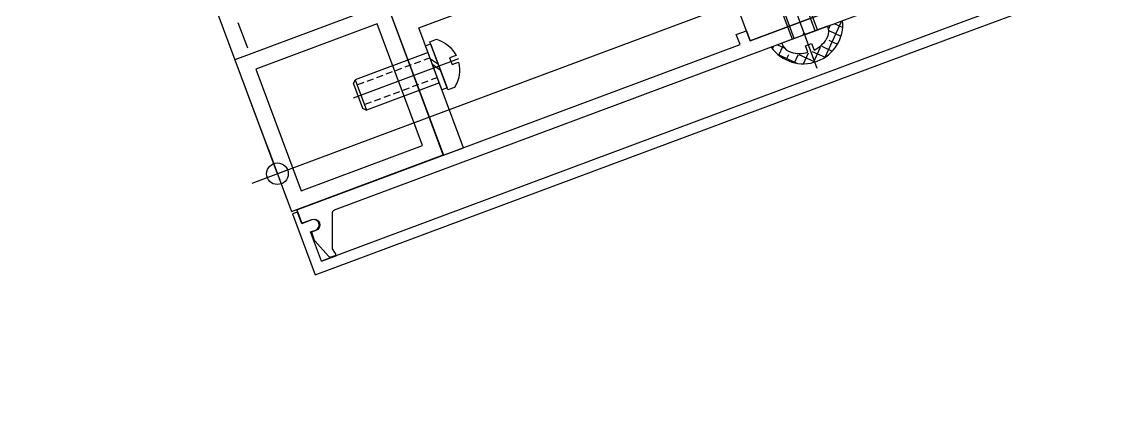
# Model space of a CAD drawing. Extents: x 12199666 to 24617114, y 1197707 to 2548648.
# Drawn here: x 12312323.8 to 12312527.5, y 1246764 to 1246836 of the extents above; entities that cross this region are included whole.
import ezdxf

# ---------------------------------------------------------------- set-up
doc = ezdxf.new("R2010")
doc.units = 0
doc.header["$LTSCALE"] = 10
doc.header["$MEASUREMENT"] = 0
for name, pattern in [('TX-PLAN-T1-F11$0$CENTER', [2, 1.25, -0.25, 0.25, -0.25]), ('TX-PLAN-T1-F11$0$CENTER2', [1.125, 0.75, -0.125, 0.125, -0.125]), ('TX-PLAN-T1-F11$0$CONTINOUS', [0]), ('TX-PLAN-T1-F11$0$DASHED', [0.75, 0.5, -0.25]), ('TX-PLAN-T1-F11$0$HIDDEN', [0.375, 0.25, -0.125])]:
    doc.linetypes.add(name, pattern=pattern)
doc.layers.add('TX-PLAN-T1-F11$0$_EDO-ALUMINIUM-SECTION', color=90, linetype='Continuous', lineweight=30)
doc.layers.add('TX-PLAN-T1-F11$0$幕墙线', color=114, linetype='Continuous', lineweight=30)
for name, color, linetype in [('TX-PLAN-T1-F11$0$F-Alum', 4, 'Continuous'), ('TX-PLAN-T1-F11$0$F-Bolt', 32, 'Continuous'), ('TX-PLAN-T1-F11$0$F-dashed line', 8, 'TX-PLAN-T1-F11$0$DASHED'), ('TX-PLAN-T1-F11$0$F-dim', 1, 'Continuous'), ('TX-PLAN-T1-F11$0$F-Glazing', 8, 'Continuous'), ('TX-PLAN-T1-F11$0$F_MISC', 8, 'Continuous'), ('TX-PLAN-T1-F11$0$中心线', 1, 'TX-PLAN-T1-F11$0$CENTER2'), ('TX-PLAN-T1-F11$0$虚线', 8, 'TX-PLAN-T1-F11$0$HIDDEN'), ('TX-PLAN-T1-F11$0$螺栓钉类', 241, 'Continuous')]:
    doc.layers.add(name, color=color, linetype=linetype)

# ---------------------------------------------------------------- blocks, each defined once
blk = doc.blocks.new('TX-PLAN-T1-F11$0$A$C3FFC0167')
at = {"layer": 'TX-PLAN-T1-F11$0$F-dim'}
for p, q in [((0, 5), (0, -5)), ((-5, 0), (5, 0))]:
    blk.add_line(p, q, dxfattribs=at)
blk.add_circle((0, 0), 2, dxfattribs=at)
blk = doc.blocks.new('TX-PLAN-T1-F11$0$qertqtwet')
at = {"layer": 'TX-PLAN-T1-F11$0$F-Glazing'}
h = blk.add_hatch(dxfattribs=at)
h.set_pattern_fill('ANSI37', color=256, angle=270.0000000000034, style=0)
h.set_pattern_definition([(315.0000000000033, (-29614.42304775224, -25731.69154979243), (1.122532015133579, 1.122532015133709), []), (45.00000000000334, (-29614.42304775224, -25731.69154979243), (-1.122532015133709, 1.122532015133579), [])])
h.paths.add_polyline_path([(-29820.57937317537, -22812.52878940574), (-29818.8122062625, -22812.52878940575), (-29818.8122062625, -22810.33161240899, 0.323428697050681), (-29824.22649746502, -22816.97082330404), (-29822.2096299913, -22816.97082330405, -0.1185157189850159), (-29821.23881053725, -22812.93261066923, -0.2818610536571748)])
h.paths.add_polyline_path([(-29822.2096299913, -22816.97082330405), (-29824.22649746502, -22816.97082330404, 0.3560576311528728), (-29818.8122062625, -22824.46540130571), (-29818.8122062625, -22821.41285720236), (-29820.57937317537, -22821.41285720236, -0.2818610536571745), (-29821.23881053725, -22821.00903593886, -0.1185157189850159)])
at = {"color": 8, "linetype": 'TX-PLAN-T1-F11$0$DASHED'}
for p, q in [((-29818.81220626278, -22814.88745477372, -46928.13187290396), (-29758.81220626278, -22814.88745477372, -46928.13187290396)), ((-29818.81220626278, -22814.88745477372, -46928.13187290396), (-29758.81220626278, -22814.88745477372, -46928.13187290396)), ((-29818.81220626278, -22819.05412144038, -46928.13187290396), (-29758.81220626278, -22819.05412144038, -46928.13187290396)), ((-29818.81220626278, -22819.05412144038, -46928.13187290396), (-29758.81220626278, -22819.05412144038, -46928.13187290396))]:
    blk.add_line(p, q, dxfattribs=at)
at = {"color": 8, "linetype": 'TX-PLAN-T1-F11$0$CENTER'}
blk.add_line((-29825.47887292947, -22816.97078810705, -46928.13187290396), (-29754.64553959612, -22816.97078810705, -46928.13187290396), dxfattribs=at)
blk.add_line((-29825.47887292947, -22816.97078810705, -46928.13187290396), (-29754.64553959612, -22816.97078810705, -46928.13187290396), dxfattribs=at)
blk.add_arc((-29816.92428280844, -22817.39850685732, -23464.06593645198), 7.314728437362906, 104.9572881810436, 255.0427118187282)
at = {"layer": 'TX-PLAN-T1-F11$0$F-Bolt', "elevation": -46928.13187290396}
blk.add_lwpolyline([(-29820.98789410364, -22820.49255707884, 0.2099352819367999), (-29819.32357117219, -22821.47078796239), (-29818.81220753584, -22821.47078810705), (-29818.81220498975, -22812.47078810705), (-29819.3235686261, -22812.47078796277, 0.2099352819368), (-29820.98789211101, -22813.44901790502, 0.1433843212667726), (-29822.08493336194, -22816.35715081947), (-29820.79994085657, -22816.35715118109), (-29820.79994120376, -22817.58442390836), (-29822.08493370902, -22817.58442354483, 0.1433843212667727)], format="xyb", close=True, dxfattribs=at)
blk.add_lwpolyline([(-29820.98789410364, -22820.49255707884, 0.2099352819367999), (-29819.32357117219, -22821.47078796239), (-29818.81220753584, -22821.47078810705), (-29818.81220498975, -22812.47078810705), (-29819.3235686261, -22812.47078796277, 0.2099352819368), (-29820.98789211101, -22813.44901790502, 0.1433843212667726), (-29822.08493336194, -22816.35715081947), (-29820.79994085657, -22816.35715118109), (-29820.79994120376, -22817.58442390836), (-29822.08493370902, -22817.58442354483, 0.1433843212667727)], format="xyb", close=True, dxfattribs=at)
blk.add_lwpolyline([(-29818.81220626278, -22819.47078810705), (-29759.22887292947, -22819.47078810705), (-29758.81220626278, -22819.05412144038), (-29758.81220626278, -22814.88745477372), (-29759.22887292947, -22814.47078810705), (-29818.81220626278, -22814.47078810705)], dxfattribs=at)
blk.add_lwpolyline([(-29818.81220626278, -22819.47078810705), (-29759.22887292947, -22819.47078810705), (-29758.81220626278, -22819.05412144038), (-29758.81220626278, -22814.88745477372), (-29759.22887292947, -22814.47078810705), (-29818.81220626278, -22814.47078810705)], dxfattribs=at)
blk = doc.blocks.new('*U172')
at = {"layer": 'TX-PLAN-T1-F11$0$中心线', "color": 1, "linetype": 'TX-PLAN-T1-F11$0$CENTER', "ltscale": 2.357947691000002}
blk.add_line((-4.263256414560601e-14, 15.90048662063384), (1.4210854715202e-14, -4.956409502317115), dxfattribs=at)
at = {"layer": 'TX-PLAN-T1-F11$0$虚线', "linetype": 'TX-PLAN-T1-F11$0$HIDDEN', "ltscale": 0.5}
for p, q in [((-1.948286311568509, 1.13686837721616e-13), (-1.948286311568566, 15.00000000000011)), ((1.948286311568523, 1.13686837721616e-13), (1.948286311568481, 15.00000000000011))]:
    blk.add_line(p, q, dxfattribs=at)
at = {"layer": 'TX-PLAN-T1-F11$0$螺栓钉类', "color": 241, "linetype": 'Continuous'}
for p, q in [((-2.40807576862025, 15.00000000000011), (-2.999791744951651, 14.40828402366867)), ((2.999791744951594, 14.40828402366867), (-2.999791744951636, 14.40828402366867)), ((-2.999791744951622, 1.13686837721616e-13), (-2.999791744951651, 14.40828402366867)), ((2.408075768620179, 15.00000000000011), (-2.408075768620321, 15)), ((2.408075768620179, 15.00000000000011), (2.999791744951594, 14.40828402366867)), ((2.999791744951636, 1.13686837721616e-13), (2.999791744951594, 14.40828402366867)), ((-0.9100693464279175, -1), (0.5333063006401062, 0)), ((0.2446311712265015, -1), (1.688006818294525, 0))]:
    blk.add_line(p, q, dxfattribs=at)
blk.add_lwpolyline([(4.350000023841858, 0), (4.350000023841858, -1), (-4.350000023841858, -1), (-4.350000023841858, 0)], close=True, dxfattribs=at)
blk.add_lwpolyline([(-4.75, -1), (4.75, -1), (4.75, -2.319999992847443, -0.2072557309237045), (0.6600000262260437, -4.663157165050507), (0.6600000262260437, -3.379999995231628), (-0.6600000262260437, -3.379999995231628), (-0.6600000262260437, -4.663157165050507, -0.2072557309237047), (-4.75, -2.319999992847443)], format="xyb", close=True, dxfattribs=at)
blk = doc.blocks.new('TX-PLAN-T1-F11$0$TY001')
at = {"layer": 'TX-PLAN-T1-F11$0$F-Alum', "flags": 128}
blk.add_lwpolyline([(27.04169836640358, -46.80740425240947), (364.0961239619646, -630.2264829897904)], dxfattribs=at)
at = {"layer": 'TX-PLAN-T1-F11$0$F-Alum'}
for points in [[(474.7123951152898, -601.0306250431167), (466.1576926645357, -605.9728779365832), (457.6130095296539, -610.9093424355378), (445.4153107779566, -589.7959424406727)], [(512.520395238651, -591.2822390583169), (495.5832769325934, -601.067196193093)], [(381.2788209777791, -657.8256456259696), (381.2597441703547, -657.8366667300434), (380.0398544089403, -655.7251176545396), (455.8812394279521, -611.9098305052466), (454.8807539343834, -610.1780535563303), (456.612525985809, -609.1775708921195), (457.6130086500198, -610.909342943618), (474.7123976727016, -601.0306235656317)]]:
    blk.add_lwpolyline(points, dxfattribs=at)
blk.add_lwpolyline([(495.5832769325934, -601.067196193093), (495.5832769325934, -601.0671961930348), (474.8020190792158, -613.0729998740571), (474.8020190792158, -613.0729998739698), (386.1010766436812, -664.3175448094407), (386.1010766464751, -664.3175448104157), (388.6987469606102, -662.8168117939349), (388.6987469585147, -662.8168117909663), (386.1010766441468, -664.317544807418), (383.2264971034601, -659.3418363714445), (384.0923828473315, -658.8415945513989, 1), (383.0918992070947, -657.1098230636417), (381.360127719352, -658.1103067036893), (380.2058037547395, -656.1122477153549), (379.3399180108681, -656.6124895353278), (385.3697887959424, -667.0497999373765), (477.5342742071953, -613.8042877217376), (477.5342742069624, -613.8042877217231), (494.8519890848547, -603.7994513208541), (494.8519890848547, -603.7994513208978), (515.2526503666304, -592.0135269059829)], format="xyb", dxfattribs=at)
at = {"layer": 'TX-PLAN-T1-F11$0$F-Alum', "linetype": 'TX-PLAN-T1-F11$0$CONTINOUS', "ltscale": 15555}
blk.add_lwpolyline([(380.0398544089403, -655.7251176545396), (381.2032953833696, -657.7389575862617, 0.414213562373095), (381.6131336526014, -657.8486507634225), (383.0418750252575, -657.0232344891992, -1), (384.1424070294015, -658.928183125754), (383.3631098598707, -659.3784007638315), (384.1415210517589, -660.7257794256002, 0.1428492727586986), (384.2629231058527, -660.8418938346731), (387.2218380344566, -663.235364015869, 0.2840790438404123), (387.7473373496905, -663.2509740064561), (388.4430282160174, -662.8490576248878, 0.5575365158333588), (388.453131214017, -662.5089473235421), (387.7222566348501, -661.7713922473631), (386.6248848829418, -655.0800004285702, -0.2963790067032196), (386.8719783208799, -654.5943518436106), (467.0768878774252, -608.2581576754019), (467.1865810544696, -607.8483194061846), (467.5964193237014, -607.9580125833891), (503.7120713072363, -587.0931818447134, -0.2963790067036685)], format="xyb", dxfattribs=at)
at = {"layer": 'TX-PLAN-T1-F11$0$F-Alum'}
blk.add_lwpolyline([(391.2619891064242, -617.2954965759709), (405.0996182784438, -641.2475240616332), (408.5631612532306, -639.2465567802428), (396.7264993626159, -618.7580722694256), (444.9104555265512, -590.9211086545547), (442.9094882453792, -587.4575656796806)], close=True, dxfattribs=at)
at = {"layer": 'TX-PLAN-T1-F11$0$F-Alum', "flags": 128}
for points in [[(390.0650403141044, -615.2236514189717), (364.0961239619646, -630.2264829897904), (379.1033785305917, -656.2030552287761), (405.0722948824987, -641.2002236579137)], [(388.9681085431948, -619.3220341097767), (368.1945066549815, -631.3234147612529), (380.2003103015013, -652.104672537942), (400.9739121897146, -640.1032918864366)]]:
    blk.add_lwpolyline(points, close=True, dxfattribs=at)
at = {"layer": 'TX-PLAN-T1-F11$0$F-dashed line', "flags": 128}
blk.add_lwpolyline([(29.57848780532368, -45.34184349645511), (366.632913393667, -628.760922236208)], dxfattribs=at)
at = {"layer": 'TX-PLAN-T1-F11$0$F_MISC'}
for name, p, rotation in [('TX-PLAN-T1-F11$0$qertqtwet', (-34206.12903104257, 13797.59694571102, 46928.13187290396), 120.0159999954234), ('*U172', (400.6532278016675, -625.5549759573041), 120.0159999748988), ('TX-PLAN-T1-F11$0$A$C3FFC0167', (375.3649524133652, -649.7320850958495), 30.01599997489868)]:
    blk.add_blockref(name, p, dxfattribs=dict(at, rotation=rotation))
blk = doc.blocks.new('TX-PLAN-T1-F11$0$A$C21521A5F')
at = {"rotation": 90}
blk.add_blockref('TX-PLAN-T1-F11$0$TY001', (388.7170751225203, 15260.21975712478, 0.0004146164392175001), dxfattribs=at)
blk = doc.blocks.new('TX-PLAN-T1-F11$0$标准层幕墙0118')
at = {"color": 3, "rotation": 270}
blk.add_blockref('TX-PLAN-T1-F11$0$A$C21521A5F', (4239.780242875684, -661.2834627595585, -0.0004146164392191649), dxfattribs=at)
blk = doc.blocks.new('TX-PLAN-T1-F11')
at = {"layer": 'TX-PLAN-T1-F11$0$幕墙线'}
blk.add_lwpolyline([(12320853.42358575, 1246069.463993158), (12319874.15551759, 1245556.942988943), (12319504.51685508, 1246263.291677854), (12318287.46267927, 1245809.710601544), (12318025.41949917, 1246512.835058284), (12316808.36415329, 1246059.258099326), (12316546.32246322, 1246762.378557954), (12315329.26860736, 1246308.797600885), (12315067.22542752, 1247011.922057721), (12313850.17157141, 1246558.341100555), (12313588.12839157, 1247261.465557391), (12312371.07304542, 1246807.888598337), (12312109.03135535, 1247511.009056965), (12310891.9774995, 1247057.428099896), (12310629.93431965, 1247760.552556732), (12309412.88046354, 1247306.971599566), (12309150.8372837, 1248010.096056402), (12307933.78342759, 1247556.515099236), (12307671.74024774, 1248259.639556072), (12306454.68639163, 1247806.058598906), (12306192.64321179, 1248509.183055742), (12304975.58935568, 1248055.602098577), (12304713.54617583, 1248758.726555413), (12303496.49231972, 1248305.145598247)], dxfattribs=at)
at = {"layer": 'TX-PLAN-T1-F11$0$_EDO-ALUMINIUM-SECTION', "rotation": 350.4236156863823}
blk.add_blockref('TX-PLAN-T1-F11$0$标准层幕墙0118', (12293055.45042718, 1251790.443008234), dxfattribs=at)

msp = doc.modelspace()

# ---------------------------------------------------------------- block references
msp.add_blockref('TX-PLAN-T1-F11', (0, 0))

doc.saveas('drawing.dxf')
